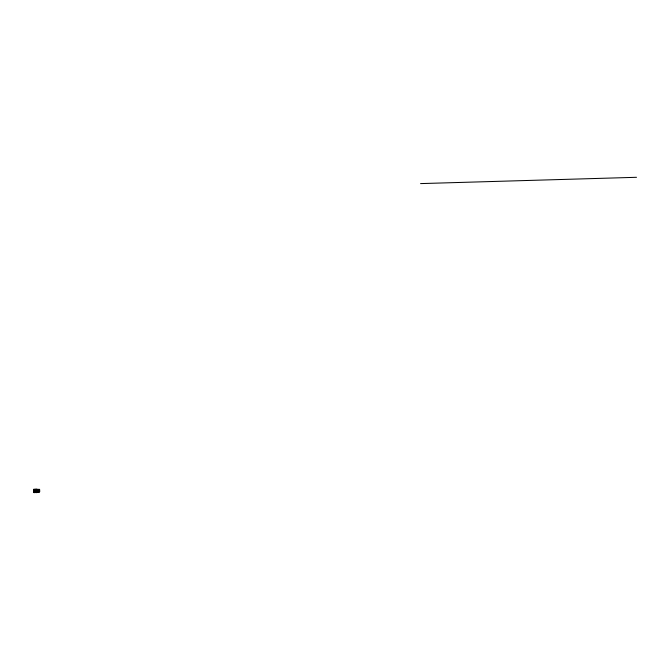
<?xml version="1.0" encoding="UTF-8"?>
<svg xmlns="http://www.w3.org/2000/svg" width="670" height="670" viewBox="0 0 670 670"><rect width="100%" height="100%" fill="white"/><g stroke="black" fill="none" stroke-linecap="round" stroke-linejoin="round"><path stroke-width="1" d="M35.343 492.509L35.317 490.365L35.359 491.931M33.55 489.469L36.858 489.368L36.842 490.892L35.904 490.926L36.004 491.562M38.257 491.512L38.048 491.018L38.048 491.872M38.667 491.236L39.028 491.688L38.785 490.356L39.564 490.373L38.81 490.373L38.801 491.537L38.073 491.537L38.081 489.418L37.419 489.435L37.478 492.04M36.08 491.546L33.567 492.509L33.567 489.485L36.858 489.401L33.584 489.502L34.003 489.619M34.907 489.879L34.237 489.46L34.229 490.289L33.584 490.289L35.343 490.8L35.343 491.855L36.08 491.855L36.088 490.901L35.351 490.892L35.326 492.525M34.505 490.8L34.505 490.072L35.024 490.072L35.016 490.8L33.567 490.792L34.773 490.716L34.296 492.701M34.798 490.113L35.359 490.18L35.359 489.443L35.343 490.072L34.488 490.088M35.351 489.435L35.485 490.005L34.924 490.063L34.924 489.443M38.064 491.671L38.064 489.435L37.436 489.452L37.654 491.52M38.09 491.16L38.081 491.839M34.488 490.44L36.615 490.599L36.088 490.599L36.096 489.544M38.726 491.118L38.651 491.68L39.58 491.688L39.58 490.046L39.053 490.624M38.81 490.892L39.564 490.892L39.555 491.671L39.011 491.562L39.547 491.194M38.182 490.582L38.081 489.954L39.111 490.063L39.304 491.035M36.842 490.901C37.403 491.973 33.735 492.601 34.79 490.658M36.096 490.147L36.096 489.427L35.569 490.105M36.121 489.628L36.096 490.03M420.567 183.597L636.5 177.299M34.589 489.561L34.095 489.594M34.346 489.594L33.793 489.494M36.825 489.594L36.406 489.594L36.825 490.155M36.406 489.929L36.825 489.929M38.081 489.954L39.58 490.046M37.21 490.046L38.366 489.929M33.584 490.18L34.212 490.289M38.081 490.264L38.466 490.624L38.048 489.452M37.453 490.365L37.662 490.783M39.438 490.49L39.086 490.993L39.53 491.035M38.785 490.666L39.321 490.666M37.21 490.817L37.88 490.85M38.818 490.775L39.438 490.775M34.991 490.834L35.443 490.792M35.393 491.051L35.485 491.872M37.453 491.051L37.746 491.571M38.793 491.102L38.818 491.872M35.644 491.361L35.569 491.554M36.825 491.336L36.473 490.381M37.922 491.42L37.453 491.654M33.584 491.663L34.664 491.663M35.401 491.696L36.825 491.654M38.592 491.554L39.547 491.654M34.765 491.772L33.567 491.671L34.471 491.663M37.419 491.688L38.265 491.73M33.584 492.492L36.825 492.492M36.9 492.55L33.5 492.55L33.5 489.343L36.9 489.343L36.825 492.676M34.681 490.758L34.706 491.671L33.567 491.68M35.343 490.892C36.532 491.964 36.892 489.611 36.624 490.892M36.733 490.959L36.741 491.654M34.639 490.348L34.698 491.872M39.321 490.381L39.321 490.884M38.282 491.378L38.207 491.872M37.244 490.046L37.244 490.783M36.18 491.613L36.113 490.884L36.071 491.931M38.064 490.8L37.436 490.8L38.064 490.8M38.064 490.072L37.436 490.072L38.064 490.063M39.597 489.376L37.193 489.376L37.193 491.914L39.597 491.914L39.597 489.376"/></g></svg>
